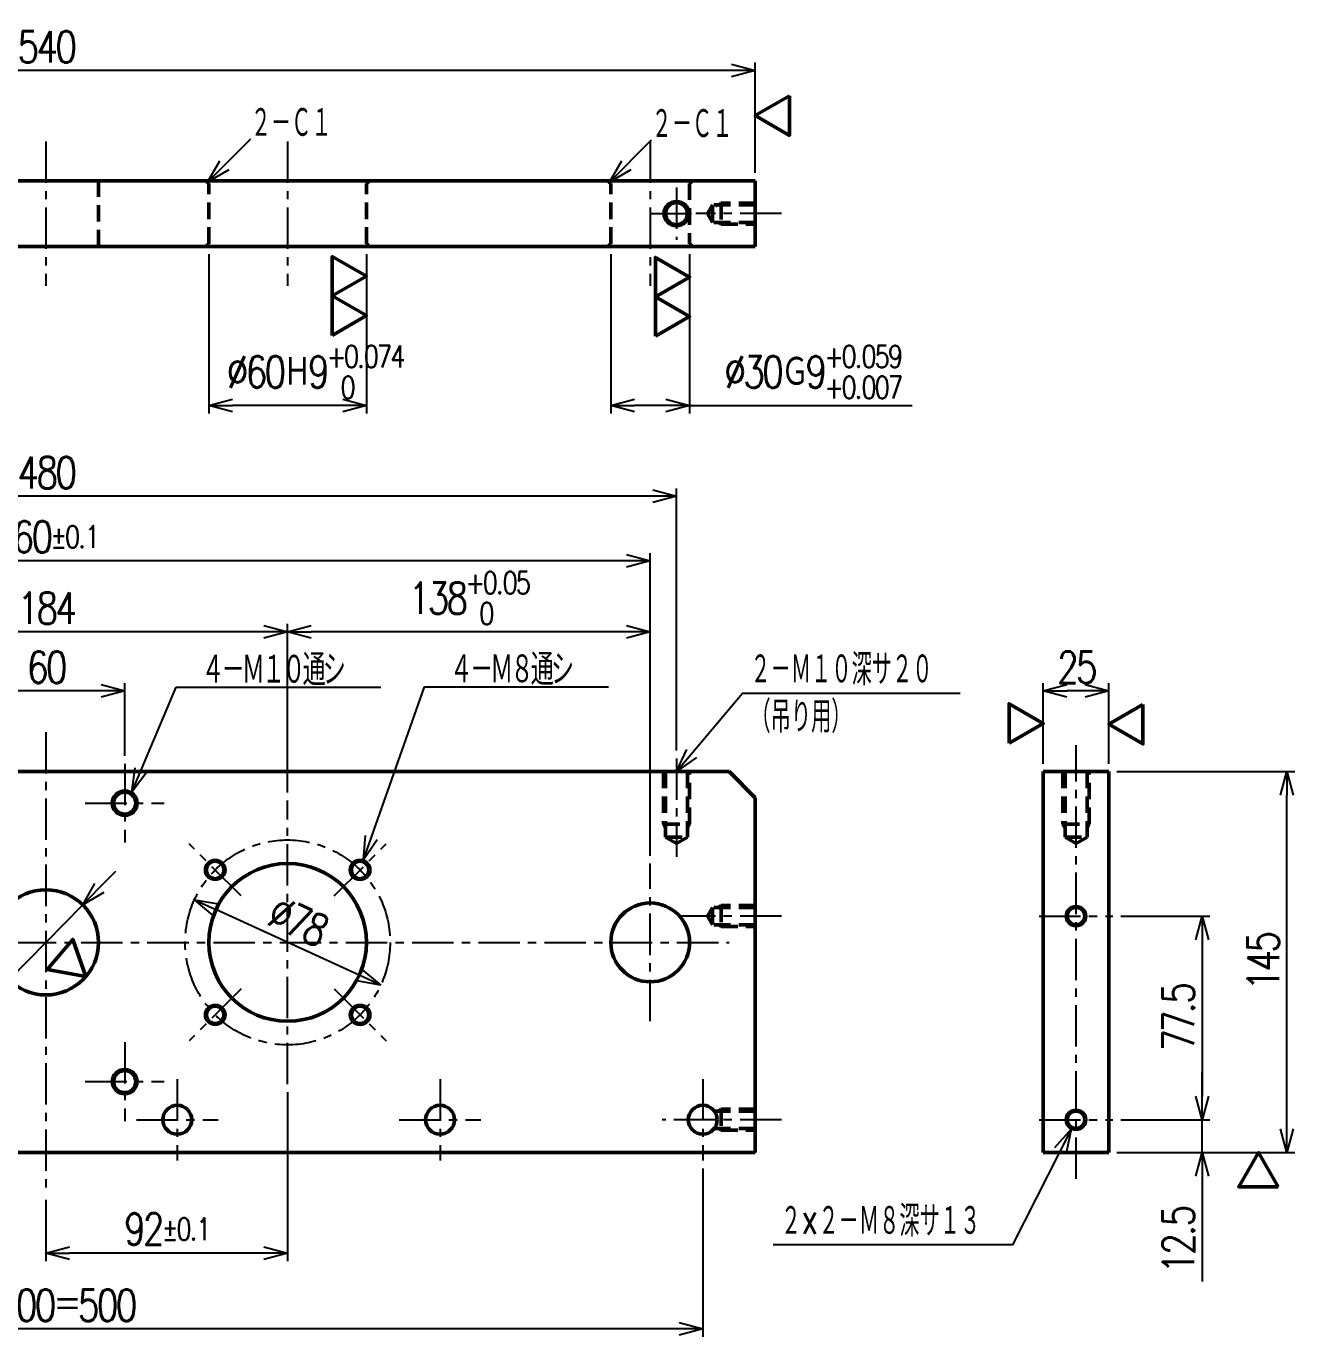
# Model space of a CAD drawing. Header units: millimetres. Extents: x -81 to 745, y -70 to 429.
# Drawn here: x 262.5 to 745.3, y -70.1 to 428.7 of the extents above; entities that cross this region are included whole.
import ezdxf

# ---------------------------------------------------------------- set-up
doc = ezdxf.new("R2010")
doc.units = ezdxf.units.MM
doc.header["$LTSCALE"] = 0.496063
doc.linetypes.add('CENTER', pattern=[50.8, 31.75, -6.35, 6.35, -6.35])
doc.linetypes.add('DASHED', pattern=[19.05, 12.7, -6.35])
doc.layers.add('NoLayerName_001', color=7, linetype='Continuous')
doc.layers.add('NoLayerName_002', color=7, linetype='Continuous')
doc.styles.get("Standard").update_dxf_attribs({"font": 'txt', "bigfont": 'extfont2'})
doc.dimstyles.get("Standard").update_dxf_attribs({"dimtxt": 2.5, "dimasz": 2.5, "dimexe": 1.25, "dimexo": 0.625, "dimtad": 1, "dimdec": 3, "dimzin": 0, "dimdsep": 46, "dimtxsty": 'Standard', "dimcen": 2.5, "dimadec": 0, "dimazin": 0, "dimtfac": 0.75, "dimtdec": 3, "dimtmove": 0, "dimatfit": 3, "dimfxl": 1, "dimarcsym": 0})

# ---------------------------------------------------------------- blocks, each defined once
blk = doc.blocks.new('_OPEN30')
at = {"color": 0, "linetype": 'ByBlock', "lineweight": -2}
for p, q in [((-1, 0.267949), (0, 0)), ((0, 0), (-1, -0.267949)), ((0, 0), (-1, 0))]:
    blk.add_line(p, q, dxfattribs=at)
blk = doc.blocks.new('*D37')
at = {"layer": 'Defpoints', "color": 0}
for p in [(240, 175.72), (240, 148), (300, 148)]:
    blk.add_point(p, dxfattribs=at)
at = {"layer": 'NoLayerName_002', "color": 0, "linetype": 'Continuous', "lineweight": 25}
for p, q in [((240, 151), (240, 178.72)), ((291, 175.72), (249, 175.72)), ((300, 151), (300, 178.72))]:
    blk.add_line(p, q, dxfattribs=at)
at = {"layer": 'NoLayerName_002', "color": 0, "lineweight": 25, "xscale": 9, "yscale": 9, "zscale": 9, "rotation": 180}
blk.add_blockref('_OPEN30', (240, 175.72), dxfattribs=at)
at = {"layer": 'NoLayerName_002', "color": 0, "lineweight": 25, "xscale": 9, "yscale": 9, "zscale": 9}
blk.add_blockref('_OPEN30', (300, 175.72), dxfattribs=at)
at = {"layer": 'NoLayerName_002', "color": 2, "lineweight": 50, "insert": (270, 184.72), "char_height": 12, "attachment_point": 5}
blk.add_mtext('\\W0.8000;\\T0.8750;60', dxfattribs=at)
blk = doc.blocks.new('*D39')
at = {"layer": 'Defpoints', "color": 0}
for p in [(178, 198.22), (362, 134), (178, 125)]:
    blk.add_point(p, dxfattribs=at)
at = {"layer": 'NoLayerName_002', "color": 0, "linetype": 'Continuous', "lineweight": 25}
for p, q in [((178, 128), (178, 201.22)), ((362, 137), (362, 201.22)), ((353, 198.22), (187, 198.22))]:
    blk.add_line(p, q, dxfattribs=at)
at = {"layer": 'NoLayerName_002', "color": 0, "lineweight": 25, "xscale": 9, "yscale": 9, "zscale": 9}
for p, rotation in [((178, 198.22), 180), ((362, 198.22), 360)]:
    blk.add_blockref('_OPEN30', p, dxfattribs=dict(at, rotation=rotation))
at = {"layer": 'NoLayerName_002', "color": 2, "lineweight": 50, "insert": (270, 207.22), "char_height": 12, "attachment_point": 5}
blk.add_mtext('\\W0.8000;\\T0.8750;184', dxfattribs=at)
blk = doc.blocks.new('*D43')
at = {"layer": 'Defpoints', "color": 0}
for p in [(326.53, 96.22), (397.47, 63.78)]:
    blk.add_point(p, dxfattribs=at)
at = {"layer": 'NoLayerName_002', "color": 0, "linetype": 'Continuous', "lineweight": 25}
blk.add_line((389.28, 67.52), (334.72, 92.48), dxfattribs=at)
at = {"layer": 'NoLayerName_002', "color": 0, "lineweight": 25, "xscale": 9, "yscale": 9, "zscale": 9}
for p, rotation in [((326.53, 96.22), 155.4207582002917), ((397.47, 63.78), 335.4207582002917)]:
    blk.add_blockref('_OPEN30', p, dxfattribs=dict(at, rotation=rotation))
at = {"layer": 'NoLayerName_002', "color": 2, "lineweight": 50, "insert": (365.74, 88.18), "char_height": 12, "attachment_point": 5, "rotation": 335.4208}
blk.add_mtext('\\W0.8000;\\T0.8750;%%c78', dxfattribs=at)
blk = doc.blocks.new('SX_FinishSymbol_1')
at = {"color": 0, "linetype": 'ByBlock', "lineweight": -2}
blk.add_lwpolyline([(-0.5, 0.866), (0, 0), (0.5, 0.866)], close=True, dxfattribs=at)
blk = doc.blocks.new('*D45')
at = {"layer": 'Defpoints', "color": 0}
for p in [(283.99, 94.3), (256.01, 65.7)]:
    blk.add_point(p, dxfattribs=at)
at = {"layer": 'NoLayerName_002', "color": 0, "linetype": 'Continuous', "lineweight": 25}
for p, q in [((290.28, 100.73), (296.57, 107.16)), ((283.99, 94.3), (256.01, 65.7)), ((249.72, 59.27), (223.84, 32.82))]:
    blk.add_line(p, q, dxfattribs=at)
at = {"layer": 'NoLayerName_002', "color": 0, "lineweight": 25, "xscale": 9, "yscale": 9, "zscale": 9}
for p, rotation in [((283.99, 94.3), 225.6265685257928), ((256.01, 65.7), 45.62656852579281)]:
    blk.add_blockref('_OPEN30', p, dxfattribs=dict(at, rotation=rotation))
at = {"layer": 'NoLayerName_002', "color": 2, "lineweight": 50, "insert": (227.2, 49.12), "char_height": 12, "attachment_point": 5, "rotation": 45.6266}
blk.add_mtext('\\W0.8000;\\T0.8750;%%c40', dxfattribs=at)
blk = doc.blocks.new('*D46')
at = {"layer": 'Defpoints', "color": 0}
for p in [(362, 198.22), (362, 134), (500, 110)]:
    blk.add_point(p, dxfattribs=at)
at = {"layer": 'NoLayerName_001', "color": 0, "linetype": 'Continuous', "lineweight": 25}
for p, q in [((362, 137), (362, 201.22)), ((500, 113), (500, 201.22)), ((491, 198.22), (371, 198.22))]:
    blk.add_line(p, q, dxfattribs=at)
at = {"layer": 'NoLayerName_001', "color": 0, "lineweight": 25, "xscale": 9, "yscale": 9, "zscale": 9}
for p, rotation in [((362, 198.22), 180), ((500, 198.22), 360)]:
    blk.add_blockref('_OPEN30', p, dxfattribs=dict(at, rotation=rotation))
at = {"layer": 'NoLayerName_001', "color": 2, "lineweight": 50, "insert": (431, 211.02), "char_height": 12, "attachment_point": 5}
blk.add_mtext('\\A1;\\W0.8000;\\T0.8750;138{\\H8.400000;\\S+0.05^  0;}', dxfattribs=at)
blk = doc.blocks.new('*D47')
at = {"layer": 'Defpoints', "color": 0}
for p in [(40, 225.17), (500, 110), (40, 107)]:
    blk.add_point(p, dxfattribs=at)
at = {"layer": 'NoLayerName_002', "color": 0, "linetype": 'Continuous', "lineweight": 25}
for p, q in [((40, 110), (40, 228.17)), ((491, 225.17), (49, 225.17)), ((500, 113), (500, 228.17))]:
    blk.add_line(p, q, dxfattribs=at)
at = {"layer": 'NoLayerName_002', "color": 0, "lineweight": 25, "xscale": 9, "yscale": 9, "zscale": 9}
for p, rotation in [((40, 225.17), 180), ((500, 225.17), 360)]:
    blk.add_blockref('_OPEN30', p, dxfattribs=dict(at, rotation=rotation))
at = {"layer": 'NoLayerName_002', "color": 2, "lineweight": 50, "insert": (270, 234.37), "char_height": 12, "attachment_point": 5}
blk.add_mtext('\\A1;\\W0.8000;\\T0.8750;460{\\H8.400000;%%p0.1}', dxfattribs=at)
blk = doc.blocks.new('*D48')
at = {"layer": 'Defpoints', "color": 0}
for p in [(20, -3), (520, -3), (20, -67.1)]:
    blk.add_point(p, dxfattribs=at)
at = {"layer": 'NoLayerName_002', "color": 0, "linetype": 'Continuous', "lineweight": 25}
for p, q in [((20, -6), (20, -70.1)), ((520, -6), (520, -70.1)), ((511, -67.1), (29, -67.1))]:
    blk.add_line(p, q, dxfattribs=at)
at = {"layer": 'NoLayerName_002', "color": 0, "lineweight": 25, "xscale": 9, "yscale": 9, "zscale": 9}
for p, rotation in [((20, -67.1), 180), ((520, -67.1), 360)]:
    blk.add_blockref('_OPEN30', p, dxfattribs=dict(at, rotation=rotation))
at = {"layer": 'NoLayerName_002', "color": 2, "lineweight": 50, "insert": (270, -58.1), "char_height": 12, "attachment_point": 5}
blk.add_mtext('\\W0.8000;\\T0.8750;5×100＝500', dxfattribs=at)
blk = doc.blocks.new('*D49')
at = {"layer": 'Defpoints', "color": 0}
for p in [(362, 26), (270, -15), (270, -38.29)]:
    blk.add_point(p, dxfattribs=at)
at = {"layer": 'NoLayerName_001', "color": 0, "linetype": 'Continuous', "lineweight": 25}
for p, q in [((362, 23), (362, -41.29)), ((270, -18), (270, -41.29)), ((353, -38.29), (279, -38.29))]:
    blk.add_line(p, q, dxfattribs=at)
at = {"layer": 'NoLayerName_001', "color": 0, "lineweight": 25, "xscale": 9, "yscale": 9, "zscale": 9}
for p, rotation in [((270, -38.29), 180), ((362, -38.29), 360)]:
    blk.add_blockref('_OPEN30', p, dxfattribs=dict(at, rotation=rotation))
at = {"layer": 'NoLayerName_001', "color": 2, "lineweight": 50, "insert": (316, -29.09), "char_height": 12, "attachment_point": 5}
blk.add_mtext('\\A1;\\W0.8000;\\T0.8750;92{\\H8.400000;%%p0.1}', dxfattribs=at)
blk = doc.blocks.new('*D50')
at = {"layer": 'Defpoints', "color": 0}
for p in [(30, 249.78), (30, 150), (510, 150)]:
    blk.add_point(p, dxfattribs=at)
at = {"layer": 'NoLayerName_001', "color": 0, "linetype": 'Continuous', "lineweight": 25}
for p, q in [((30, 153), (30, 252.78)), ((501, 249.78), (39, 249.78)), ((510, 153), (510, 252.78))]:
    blk.add_line(p, q, dxfattribs=at)
at = {"layer": 'NoLayerName_001', "color": 0, "lineweight": 25, "xscale": 9, "yscale": 9, "zscale": 9}
for p, rotation in [((30, 249.78), 180), ((510, 249.78), 360)]:
    blk.add_blockref('_OPEN30', p, dxfattribs=dict(at, rotation=rotation))
at = {"layer": 'NoLayerName_001', "color": 2, "lineweight": 50, "insert": (270, 258.78), "char_height": 12, "attachment_point": 5}
blk.add_mtext('\\W0.8000;\\T0.8750;480', dxfattribs=at)
blk = doc.blocks.new('DIM_0003')
at = {"color": 3, "linetype": 'Continuous', "lineweight": 25}
for points in [[(0, 0), (25.14, 29.85), (107.94, 29.85)], [(7.64, 5.33), (0, 0), (3.95, 8.44)]]:
    blk.add_lwpolyline(points, dxfattribs=at)
at = {"color": 2, "linetype": 'Continuous', "lineweight": 50, "width": 0.583333}
for s, p in [('２－Ｍ１０深サ２０', (28.14, 32.85)), ('（吊り用）', (28.14, 14.85))]:
    blk.add_text(s, height=12, dxfattribs=at).set_placement(p)
blk = doc.blocks.new('JZB_0004')
at = {"layer": 'NoLayerName_001', "color": 7, "linetype": 'Continuous', "lineweight": 50}
for p, q in [((10, 145), (0, 135)), ((10, 145), (530, 145)), ((540, 135), (530, 145)), ((0, 0), (0, 135)), ((540, 135), (540, 0)), ((540, 0), (0, 0))]:
    blk.add_line(p, q, dxfattribs=at)
for centre, radius in [((178, 80), 30), ((362, 80), 30), ((270, 80), 20), ((500, 80), 15), ((40, 80), 12)]:
    blk.add_circle(centre, radius, dxfattribs=at)
blk = doc.blocks.new('JZB_0005')
at = {"layer": 'NoLayerName_001', "color": 3, "linetype": 'Continuous', "lineweight": 25}
blk.add_circle((4, 4), 4, dxfattribs=at)
at = {"layer": 'NoLayerName_001', "color": 7, "linetype": 'Continuous', "lineweight": 50}
blk.add_circle((4, 4), 3.33, dxfattribs=at)
blk = doc.blocks.new('JZB_0006')
at = {"layer": 'NoLayerName_001', "color": 4, "linetype": 'CENTER', "lineweight": 25}
for p, q in [((15.5, 31), (15.5, 0)), ((0, 15.5), (31, 15.5))]:
    blk.add_line(p, q, dxfattribs=at)
at = {"layer": 'NoLayerName_001', "color": 7, "linetype": 'Continuous', "lineweight": 50}
blk.add_circle((15.5, 15.5), 5.5, dxfattribs=at)
blk = doc.blocks.new('JZB_0011')
at = {"layer": 'NoLayerName_001', "color": 4, "linetype": 'CENTER', "lineweight": 25}
for p, q in [((15, 30), (15, 0)), ((0, 15), (30, 15))]:
    blk.add_line(p, q, dxfattribs=at)
at = {"layer": 'NoLayerName_001', "color": 3, "linetype": 'Continuous', "lineweight": 25}
blk.add_circle((15, 15), 5, dxfattribs=at)
at = {"layer": 'NoLayerName_001', "color": 7, "linetype": 'Continuous', "lineweight": 50}
blk.add_circle((15, 15), 4.19, dxfattribs=at)
blk = doc.blocks.new('JZB_0012')
at = {"layer": 'NoLayerName_001', "color": 4, "linetype": 'CENTER', "lineweight": 25}
for p, q in [((15, 30), (15, 0)), ((0, 15), (30, 15))]:
    blk.add_line(p, q, dxfattribs=at)
at = {"layer": 'NoLayerName_001', "color": 3, "linetype": 'Continuous', "lineweight": 25}
blk.add_circle((15, 15), 5, dxfattribs=at)
at = {"layer": 'NoLayerName_001', "color": 7, "linetype": 'Continuous', "lineweight": 50}
blk.add_circle((15, 15), 4.19, dxfattribs=at)
blk = doc.blocks.new('JZB_0014')
at = {"layer": 'NoLayerName_001', "color": 4, "linetype": 'CENTER', "lineweight": 25}
for p, q in [((15.5, 31), (15.5, 0)), ((0, 15.5), (31, 15.5))]:
    blk.add_line(p, q, dxfattribs=at)
at = {"layer": 'NoLayerName_001', "color": 7, "linetype": 'Continuous', "lineweight": 50}
blk.add_circle((15.5, 15.5), 5.5, dxfattribs=at)
blk = doc.blocks.new('JZB_0015')
at = {"layer": 'NoLayerName_001', "color": 4, "linetype": 'CENTER', "lineweight": 25}
blk.add_line((5.5, 31), (5.5, 0), dxfattribs=at)
at = {"layer": 'NoLayerName_001', "color": 7, "linetype": 'Continuous', "lineweight": 50}
blk.add_circle((5.5, 15.5), 5.5, dxfattribs=at)
blk = doc.blocks.new('JZB_0016')
at = {"layer": 'NoLayerName_001', "color": 4, "linetype": 'CENTER', "lineweight": 25}
blk.add_line((19.8, 0), (0, 19.8), dxfattribs=at)
at = {"layer": 'NoLayerName_001', "color": 3, "linetype": 'Continuous', "lineweight": 25}
blk.add_circle((9.9, 9.9), 4, dxfattribs=at)
at = {"layer": 'NoLayerName_001', "color": 7, "linetype": 'Continuous', "lineweight": 50}
blk.add_circle((9.9, 9.9), 3.33, dxfattribs=at)
blk = doc.blocks.new('JZB_0017')
at = {"layer": 'NoLayerName_001', "color": 3, "linetype": 'Continuous', "lineweight": 25}
blk.add_circle((4, 4), 4, dxfattribs=at)
at = {"layer": 'NoLayerName_001', "color": 7, "linetype": 'Continuous', "lineweight": 50}
blk.add_circle((4, 4), 3.33, dxfattribs=at)
blk = doc.blocks.new('JZB_0018')
at = {"layer": 'NoLayerName_001', "color": 3, "linetype": 'Continuous', "lineweight": 25}
blk.add_circle((4, 4), 4, dxfattribs=at)
at = {"layer": 'NoLayerName_001', "color": 7, "linetype": 'Continuous', "lineweight": 50}
blk.add_circle((4, 4), 3.33, dxfattribs=at)
blk = doc.blocks.new('JZB_0021')
at = {"layer": 'NoLayerName_001', "color": 3, "linetype": 'DASHED', "lineweight": 50}
for p, q in [((35.5, 7.33), (19.9, 7.33)), ((22.5, 8), (21.33, 7.33)), ((35.5, 8), (22.5, 8)), ((22.5, 8), (22.5, 0)), ((35.5, 0.67), (19.91, 0.67)), ((22.5, 0), (21.33, 0.67)), ((22.5, 0), (35.5, 0))]:
    blk.add_line(p, q, dxfattribs=at)
at = {"layer": 'NoLayerName_001', "color": 4, "linetype": 'CENTER', "lineweight": 25}
blk.add_line((45.5, 4), (0, 4), dxfattribs=at)
blk = doc.blocks.new('JZB_0022')
at = {"layer": 'NoLayerName_001', "color": 3, "linetype": 'DASHED', "lineweight": 50}
for p, q in [((11.92, 7.32), (10, 4)), ((28.17, 7.32), (11.92, 7.32)), ((11.92, 7.32), (11.92, 0.67)), ((15.17, 8), (14, 7.32)), ((28.17, 8), (15.17, 8)), ((15.17, 8), (15.17, 0)), ((10, 4), (11.92, 0.67)), ((28.17, 0.67), (11.92, 0.67)), ((15.17, 0), (14, 0.67)), ((15.17, 0), (28.17, 0))]:
    blk.add_line(p, q, dxfattribs=at)
at = {"layer": 'NoLayerName_001', "color": 4, "linetype": 'CENTER', "lineweight": 25}
blk.add_line((38.17, 4), (0, 4), dxfattribs=at)
blk = doc.blocks.new('JZB_0024')
at = {"layer": 'NoLayerName_001', "color": 4, "linetype": 'CENTER', "lineweight": 25}
blk.add_line((5, 37.42), (5, 0), dxfattribs=at)
at = {"layer": 'NoLayerName_001', "color": 3, "linetype": 'DASHED', "lineweight": 50}
for p, q in [((0, 32.42), (0, 12.42)), ((0.81, 32.42), (0.81, 7.42)), ((9.19, 32.42), (9.19, 7.42)), ((10, 12.42), (10, 32.42)), ((0, 12.42), (10, 12.42)), ((0, 12.42), (0.81, 11.02)), ((10, 12.42), (9.19, 11.02)), ((0.81, 7.42), (9.19, 7.42)), ((0.81, 7.42), (5, 5)), ((5, 5), (9.19, 7.42))]:
    blk.add_line(p, q, dxfattribs=at)
blk = doc.blocks.new('*D52')
at = {"layer": 'Defpoints', "color": 0}
for p in [(676.06, 12.5), (710.04, 12.5), (674.56, 0)]:
    blk.add_point(p, dxfattribs=at)
at = {"layer": 'NoLayerName_002', "color": 0, "linetype": 'Continuous', "lineweight": 25}
for p, q in [((710.04, 21.5), (710.04, 30.5)), ((679.06, 12.5), (713.04, 12.5)), ((710.04, 0), (710.04, 12.5)), ((677.56, 0), (713.04, 0)), ((710.04, 0), (710.04, -49.03)), ((710.04, -9), (710.04, -18))]:
    blk.add_line(p, q, dxfattribs=at)
at = {"layer": 'NoLayerName_002', "color": 0, "lineweight": 25, "xscale": 9, "yscale": 9, "zscale": 9}
for p, rotation in [((710.04, 12.5), 270), ((710.04, 0), 90)]:
    blk.add_blockref('_OPEN30', p, dxfattribs=dict(at, rotation=rotation))
at = {"layer": 'NoLayerName_002', "color": 2, "lineweight": 50, "insert": (701.04, -33.51), "char_height": 12, "attachment_point": 5, "rotation": 90}
blk.add_mtext('\\W0.8000;\\T0.8750;12.5', dxfattribs=at)
blk = doc.blocks.new('*D53')
at = {"layer": 'Defpoints', "color": 0}
for p in [(676.06, 90), (676.06, 12.5), (710.04, 12.5)]:
    blk.add_point(p, dxfattribs=at)
at = {"layer": 'NoLayerName_002', "color": 0, "linetype": 'Continuous', "lineweight": 25}
for p, q in [((679.06, 90), (713.04, 90)), ((710.04, 81), (710.04, 21.5)), ((679.06, 12.5), (713.04, 12.5))]:
    blk.add_line(p, q, dxfattribs=at)
at = {"layer": 'NoLayerName_002', "color": 0, "lineweight": 25, "xscale": 9, "yscale": 9, "zscale": 9}
for p, rotation in [((710.04, 90), 90), ((710.04, 12.5), 270)]:
    blk.add_blockref('_OPEN30', p, dxfattribs=dict(at, rotation=rotation))
at = {"layer": 'NoLayerName_002', "color": 2, "lineweight": 50, "insert": (701.04, 51.25), "char_height": 12, "attachment_point": 5, "rotation": 90}
blk.add_mtext('\\W0.8000;\\T0.8750;77.5', dxfattribs=at)
blk = doc.blocks.new('*D54')
at = {"layer": 'Defpoints', "color": 0}
for p in [(674.56, 145), (742.33, 145), (674.56, 0)]:
    blk.add_point(p, dxfattribs=at)
at = {"layer": 'NoLayerName_002', "color": 0, "linetype": 'Continuous', "lineweight": 25}
for p, q in [((677.56, 145), (745.33, 145)), ((742.33, 9), (742.33, 136)), ((677.56, 0), (745.33, 0))]:
    blk.add_line(p, q, dxfattribs=at)
at = {"layer": 'NoLayerName_002', "color": 0, "lineweight": 25, "xscale": 9, "yscale": 9, "zscale": 9}
for p, rotation in [((742.33, 145), 90), ((742.33, 0), 270)]:
    blk.add_blockref('_OPEN30', p, dxfattribs=dict(at, rotation=rotation))
at = {"layer": 'NoLayerName_002', "color": 2, "lineweight": 50, "insert": (733.33, 72.5), "char_height": 12, "attachment_point": 5, "rotation": 90}
blk.add_mtext('\\W0.8000;\\T0.8750;145', dxfattribs=at)
blk = doc.blocks.new('*D55')
at = {"layer": 'Defpoints', "color": 0}
for p in [(649.56, 175.72), (649.56, 145), (674.56, 145)]:
    blk.add_point(p, dxfattribs=at)
at = {"layer": 'NoLayerName_002', "color": 0, "linetype": 'Continuous', "lineweight": 25}
for p, q in [((649.56, 148), (649.56, 178.72)), ((665.56, 175.72), (658.56, 175.72)), ((674.56, 148), (674.56, 178.72))]:
    blk.add_line(p, q, dxfattribs=at)
at = {"layer": 'NoLayerName_002', "color": 0, "lineweight": 25, "xscale": 9, "yscale": 9, "zscale": 9, "rotation": 180}
blk.add_blockref('_OPEN30', (649.56, 175.72), dxfattribs=at)
at = {"layer": 'NoLayerName_002', "color": 0, "lineweight": 25, "xscale": 9, "yscale": 9, "zscale": 9}
blk.add_blockref('_OPEN30', (674.56, 175.72), dxfattribs=at)
at = {"layer": 'NoLayerName_002', "color": 2, "lineweight": 50, "insert": (662.06, 184.72), "char_height": 12, "attachment_point": 5}
blk.add_mtext('\\W0.8000;\\T0.8750;25', dxfattribs=at)
blk = doc.blocks.new('DIM_0004')
at = {"color": 3, "linetype": 'Continuous', "lineweight": 25}
for points in [[(113.51, 44), (91.2, 0), (0, 0)], [(107.29, 37.06), (113.51, 44), (111.59, 34.88)]]:
    blk.add_lwpolyline(points, dxfattribs=at)
at = {"color": 2, "linetype": 'Continuous', "lineweight": 50, "width": 0.583333}
blk.add_text('２×２－Ｍ８深サ１３', height=12, dxfattribs=at).set_placement((3, 3))
blk = doc.blocks.new('JZB_0025')
at = {"layer": 'NoLayerName_001', "color": 7, "linetype": 'Continuous', "lineweight": 50}
for p, q in [((0, 145), (25, 145)), ((0, 145), (0, 0)), ((25, 145), (25, 0)), ((0, 0), (25, 0))]:
    blk.add_line(p, q, dxfattribs=at)
blk = doc.blocks.new('JZB_0026')
at = {"layer": 'NoLayerName_001', "color": 4, "linetype": 'CENTER', "lineweight": 25}
blk.add_line((0, 4), (28, 4), dxfattribs=at)
at = {"layer": 'NoLayerName_001', "color": 3, "linetype": 'Continuous', "lineweight": 25}
blk.add_circle((14, 4), 4, dxfattribs=at)
at = {"layer": 'NoLayerName_001', "color": 7, "linetype": 'Continuous', "lineweight": 50}
blk.add_circle((14, 4), 3.32, dxfattribs=at)
blk = doc.blocks.new('JZB_0027')
at = {"layer": 'NoLayerName_001', "color": 4, "linetype": 'CENTER', "lineweight": 25}
blk.add_line((0, 4), (28, 4), dxfattribs=at)
at = {"layer": 'NoLayerName_001', "color": 3, "linetype": 'Continuous', "lineweight": 25}
blk.add_circle((14, 4), 4, dxfattribs=at)
at = {"layer": 'NoLayerName_001', "color": 7, "linetype": 'Continuous', "lineweight": 50}
blk.add_circle((14, 4), 3.32, dxfattribs=at)
blk = doc.blocks.new('JZB_0028')
at = {"layer": 'NoLayerName_001', "color": 3, "linetype": 'DASHED', "lineweight": 50}
for p, q in [((0, 27.42), (0, 7.42)), ((0.81, 27.42), (0.81, 2.42)), ((9.19, 27.42), (9.19, 2.42)), ((10, 7.42), (10, 27.42)), ((0, 7.42), (10, 7.42)), ((0, 7.42), (0.81, 6.02)), ((10, 7.42), (9.19, 6.02)), ((0.81, 2.42), (5, 0)), ((0.81, 2.42), (9.19, 2.42)), ((5, 0), (9.19, 2.42))]:
    blk.add_line(p, q, dxfattribs=at)
blk = doc.blocks.new('*D57')
at = {"layer": 'Defpoints', "color": 0}
for p in [(0, 411.82), (0, 369.87), (540, 369.87)]:
    blk.add_point(p, dxfattribs=at)
at = {"layer": 'NoLayerName_002', "color": 0, "linetype": 'Continuous', "lineweight": 25}
for p, q in [((0, 372.87), (0, 414.82)), ((540, 372.87), (540, 414.82)), ((531, 411.82), (9, 411.82))]:
    blk.add_line(p, q, dxfattribs=at)
at = {"layer": 'NoLayerName_002', "color": 0, "lineweight": 25, "xscale": 9, "yscale": 9, "zscale": 9}
for p, rotation in [((0, 411.82), 180), ((540, 411.82), 360)]:
    blk.add_blockref('_OPEN30', p, dxfattribs=dict(at, rotation=rotation))
at = {"layer": 'NoLayerName_002', "color": 2, "lineweight": 50, "insert": (270, 420.82), "char_height": 12, "attachment_point": 5}
blk.add_mtext('\\W0.8000;\\T0.8750;540', dxfattribs=at)
blk = doc.blocks.new('SX_FinishSymbol_2')
at = {"color": 0, "linetype": 'ByBlock', "lineweight": -2}
for points in [[(-1, 0.866), (-0.5, 0), (0, 0.866)], [(0, 0.866), (0.5, 0), (1, 0.866)]]:
    blk.add_lwpolyline(points, close=True, dxfattribs=at)
blk = doc.blocks.new('*D60')
at = {"layer": 'Defpoints', "color": 0}
for p in [(332, 344.87), (392, 344.87), (332, 284.32)]:
    blk.add_point(p, dxfattribs=at)
at = {"layer": 'NoLayerName_002', "color": 0, "linetype": 'Continuous', "lineweight": 25}
for p, q in [((332, 341.87), (332, 281.32)), ((392, 341.87), (392, 281.32)), ((383, 284.32), (341, 284.32))]:
    blk.add_line(p, q, dxfattribs=at)
at = {"layer": 'NoLayerName_002', "color": 0, "lineweight": 25, "xscale": 9, "yscale": 9, "zscale": 9, "rotation": 180}
blk.add_blockref('_OPEN30', (332, 284.32), dxfattribs=at)
at = {"layer": 'NoLayerName_002', "color": 0, "lineweight": 25, "xscale": 9, "yscale": 9, "zscale": 9}
blk.add_blockref('_OPEN30', (392, 284.32), dxfattribs=at)
at = {"layer": 'NoLayerName_002', "color": 2, "lineweight": 50, "insert": (372.47, 297.12), "char_height": 12, "attachment_point": 5}
blk.add_mtext('\\A1;\\W0.8000;\\T0.8750;%%c60Ｈ9{{\\H0.70x;\\A1;\\S+0.074^  0;}}', dxfattribs=at)
blk = doc.blocks.new('*D61')
at = {"layer": 'Defpoints', "color": 0}
for p in [(485, 344.87), (515, 344.87), (485, 284.32)]:
    blk.add_point(p, dxfattribs=at)
at = {"layer": 'NoLayerName_002', "color": 0, "linetype": 'Continuous', "lineweight": 25}
for p, q in [((485, 341.87), (485, 281.32)), ((515, 341.87), (515, 281.32)), ((506, 284.32), (494, 284.32)), ((515, 284.32), (599.75, 284.32))]:
    blk.add_line(p, q, dxfattribs=at)
at = {"layer": 'NoLayerName_002', "color": 0, "lineweight": 25, "xscale": 9, "yscale": 9, "zscale": 9, "rotation": 180}
blk.add_blockref('_OPEN30', (485, 284.32), dxfattribs=at)
at = {"layer": 'NoLayerName_002', "color": 0, "lineweight": 25, "xscale": 9, "yscale": 9, "zscale": 9}
blk.add_blockref('_OPEN30', (515, 284.32), dxfattribs=at)
at = {"layer": 'NoLayerName_002', "color": 2, "lineweight": 50, "insert": (561.87, 297.12), "char_height": 12, "attachment_point": 5}
blk.add_mtext('\\A1;\\W0.8000;\\T0.8750;%%c30Ｇ9{{\\H0.70x;\\A1;\\S+0.059^ +0.007;}}', dxfattribs=at)
blk = doc.blocks.new('DIM_0005')
at = {"color": 3, "linetype": 'Continuous', "lineweight": 25}
blk.add_line((0, 0), (16.03, 16.03), dxfattribs=at)
blk.add_lwpolyline([(8.07, 4.66), (0, 0), (4.66, 8.07)], dxfattribs=at)
at = {"color": 2, "linetype": 'Continuous', "lineweight": 50, "width": 0.583333}
blk.add_text('２－Ｃ１', height=12, dxfattribs=at).set_placement((16.03, 16.03))
blk = doc.blocks.new('DIM_0006')
at = {"color": 3, "linetype": 'Continuous', "lineweight": 25}
blk.add_line((0, 0), (16.46, 16.46), dxfattribs=at)
blk.add_lwpolyline([(8.07, 4.66), (0, 0), (4.66, 8.07)], dxfattribs=at)
at = {"color": 2, "linetype": 'Continuous', "lineweight": 50, "width": 0.583333}
blk.add_text('２－Ｃ１', height=12, dxfattribs=at).set_placement((16.46, 16.46))
blk = doc.blocks.new('JZB_0029')
at = {"layer": 'NoLayerName_001', "color": 7, "linetype": 'Continuous', "lineweight": 50}
for p, q in [((0, 0), (0, 25)), ((0, 25), (540, 25)), ((540, 25), (540, 0)), ((0, 0), (540, 0))]:
    blk.add_line(p, q, dxfattribs=at)
at = {"layer": 'NoLayerName_001', "color": 3, "linetype": 'DASHED', "lineweight": 50}
for p, q in [((28, 24), (27, 25)), ((52, 24), (53, 25)), ((148, 25), (148, 0)), ((208, 0), (208, 25)), ((250, 25), (250, 0)), ((290, 0), (290, 25)), ((332, 24), (331, 25)), ((392, 24), (393, 25)), ((485, 24), (484, 25)), ((515, 24), (516, 25)), ((28, 24), (28, 1)), ((52, 24), (52, 1)), ((332, 1), (332, 24)), ((392, 1), (392, 24)), ((485, 1), (485, 24)), ((515, 24), (515, 1)), ((28, 1), (27, 0)), ((52, 1), (53, 0)), ((332, 1), (331, 0)), ((392, 1), (393, 0)), ((485, 1), (484, 0)), ((515, 1), (516, 0))]:
    blk.add_line(p, q, dxfattribs=at)
at = {"layer": 'NoLayerName_001', "color": 3, "linetype": 'DASHED', "lineweight": 50, "start_tangent": (-0.517277, -0.855818), "end_tangent": (-0.487722, -0.872999)}
blk.add_spline([(525.5, 15.82), (525.49, 15.81), (525.47, 15.78), (525.41, 15.67), (525.31, 15.5), (525.26, 15.41)], degree=3, dxfattribs=at)
blk = doc.blocks.new('JZB_0031')
at = {"layer": 'NoLayerName_001', "color": 3, "linetype": 'DASHED', "lineweight": 50}
for p, q in [((6.36, 7.33), (4.44, 4)), ((6.36, 0.67), (6.36, 7.33)), ((22.61, 7.33), (6.36, 7.33)), ((9.61, 8), (8.44, 7.33)), ((22.61, 8), (9.61, 8)), ((9.61, 8), (9.61, 0)), ((4.44, 4), (6.36, 0.67)), ((22.61, 0.67), (6.36, 0.67)), ((9.61, 0), (8.44, 0.67)), ((9.61, 0), (22.61, 0))]:
    blk.add_line(p, q, dxfattribs=at)
at = {"layer": 'NoLayerName_001', "color": 4, "linetype": 'CENTER', "lineweight": 25}
blk.add_line((32.61, 4), (0, 4), dxfattribs=at)
blk = doc.blocks.new('JZB_0033')
at = {"layer": 'NoLayerName_001', "color": 4, "linetype": 'CENTER', "lineweight": 25}
for p, q in [((10, 20), (10, 0)), ((0, 10), (17.39, 10))]:
    blk.add_line(p, q, dxfattribs=at)
at = {"layer": 'NoLayerName_001', "color": 3, "linetype": 'Continuous', "lineweight": 25}
blk.add_circle((10, 10), 5, dxfattribs=at)
at = {"layer": 'NoLayerName_001', "color": 7, "linetype": 'Continuous', "lineweight": 50}
blk.add_circle((10, 10), 4.19, dxfattribs=at)

msp = doc.modelspace()

# ---------------------------------------------------------------- linework, layer by layer
at = {"layer": 'NoLayerName_001', "color": 4, "linetype": 'CENTER', "lineweight": 25}
for p, q in [((662.0647, -10), (662.0647, 155)), ((379.6777, 97.6777), (399.4767, 117.4767)), ((344.3223, 62.3223), (324.5233, 42.5233)), ((379.6777, 62.3223), (399.4767, 42.5233))]:
    msp.add_line(p, q, dxfattribs=at)
at = {"layer": 'NoLayerName_002', "color": 4, "linetype": 'CENTER', "lineweight": 25}
for p, q in [((270, 384.867), (270, 329.867)), ((362, 384.867), (362, 329.867)), ((500, 384.867), (500, 329.867)), ((270, 160), (270, -15)), ((362, 26), (362, 134)), ((500, 50), (500, 110)), ((132.1848, 80), (530, 80))]:
    msp.add_line(p, q, dxfattribs=at)
msp.add_circle((362, 80), 39, dxfattribs=at)

# ---------------------------------------------------------------- block references
at = {"layer": 'NoLayerName_001', "color": 3, "linetype": 'Continuous', "lineweight": 25}
for name, p in [('DIM_0006', (331.5, 369.367)), ('DIM_0005', (484.5, 369.367)), ('DIM_0003', (510, 145))]:
    msp.add_blockref(name, p, dxfattribs=at)
at = {"layer": 'NoLayerName_001'}
for name, p in [('JZB_0029', (0, 344.867)), ('JZB_0033', (500, 347.367)), ('JZB_0031', (517.388, 353.367)), ('JZB_0024', (505, 112.5809)), ('JZB_0004', (0, 0)), ('JZB_0011', (285, 118)), ('JZB_0025', (649.5647, 0)), ('JZB_0028', (657.0647, 117.5809)), ('JZB_0016', (324.5233, 97.6777)), ('JZB_0018', (385.5772, 103.5772)), ('JZB_0022', (511.8303, 86)), ('JZB_0027', (648.0647, 86)), ('JZB_0005', (330.4228, 48.4228)), ('JZB_0017', (385.5772, 48.4228)), ('JZB_0012', (285, 12)), ('JZB_0014', (304.5, -3)), ('JZB_0006', (404.5, -3)), ('JZB_0015', (514.5, -3)), ('JZB_0021', (504.5, 8.5)), ('JZB_0026', (648.0647, 8.5))]:
    msp.add_blockref(name, p, dxfattribs=at)
at = {"layer": 'NoLayerName_002', "color": 1, "lineweight": 50}
for name, p, xscale, yscale, zscale, rotation in [('SX_FinishSymbol_1', (540, 394.6573), 14.99999999999999, 14.99999999999999, 14.99999999999999, 269.9999999999999), ('SX_FinishSymbol_2', (392, 326.0285), 15, 15, 15, 89.99999999999999), ('SX_FinishSymbol_2', (515, 325.6925), 15, 15, 15, 89.99999999999999), ('SX_FinishSymbol_1', (649.5647, 163.2997), 15, 15, 15, 89.99999999999999), ('SX_FinishSymbol_1', (674.5647, 163.0486), 14.99999999999999, 14.99999999999999, 14.99999999999999, 269.9999999999999), ('SX_FinishSymbol_1', (285.1826, 66.9812), 15, 15, 15, 49.38756624437115), ('SX_FinishSymbol_1', (731.5295, 0), 14.99999999999999, 14.99999999999999, 14.99999999999999, 180)]:
    msp.add_blockref(name, p, dxfattribs=dict(at, xscale=xscale, yscale=yscale, zscale=zscale, rotation=rotation))
at = {"layer": 'NoLayerName_002', "color": 3, "linetype": 'Continuous', "lineweight": 25}
msp.add_blockref('DIM_0004', (546.7408, -35.0628), dxfattribs=at)

# ---------------------------------------------------------------- texts
at = {"layer": 'NoLayerName_002', "color": 2, "linetype": 'Continuous', "lineweight": 50, "char_height": 12, "attachment_point": 7, "line_spacing_factor": 0.75}
for s, insert in [('\\A1;\\W0.6667;\\T0.8750;４－Ｍ１０通シ', (329.1857, 177.7123)), ('\\A1;\\W0.6667;\\T0.8750;４－Ｍ８通シ', (423.7229, 177.8546))]:
    msp.add_mtext(s, dxfattribs=dict(at, insert=insert))

# ---------------------------------------------------------------- dimensions: what is measured, and where the dimension line sits
at = {"layer": 'NoLayerName_001', "color": 3, "linetype": 'Continuous', "lineweight": 50}
for base, p1, p2, override, picture, middle in [((30, 249.7815), (510, 150), (30, 150), {"dimtxt": 12, "dimasz": 9, "dimexe": 3, "dimexo": 3, "dimgap": 3, "dimzin": 8, "dimblk": 'OPEN30', "dimclrd": 0, "dimclre": 0, "dimclrt": 2, "dimtp": 0, "dimtm": 0, "dimlwd": 25, "dimlwe": 25}, '*D50', (270, 249.7815)), ((362, 198.2186), (500, 110), (362, 134), {"dimtxt": 12, "dimasz": 9, "dimexe": 3, "dimexo": 3, "dimgap": 3, "dimzin": 8, "dimblk": 'OPEN30', "dimclrd": 0, "dimclre": 0, "dimclrt": 2, "dimtol": 1, "dimtp": 0.05, "dimtm": 0, "dimtfac": 0.7, "dimtdec": 2, "dimtolj": 1, "dimlwd": 25, "dimlwe": 25}, '*D46', (431, 198.2186)), ((270, -38.2857), (362, 26), (270, -15), {"dimtxt": 12, "dimasz": 9, "dimexe": 3, "dimexo": 3, "dimgap": 3, "dimzin": 8, "dimblk": 'OPEN30', "dimclrd": 0, "dimclre": 0, "dimclrt": 2, "dimtol": 1, "dimtp": 0.1, "dimtm": 0.1, "dimtfac": 0.7, "dimtdec": 1, "dimtolj": 1, "dimlwd": 25, "dimlwe": 25}, '*D49', (316, -38.2857))]:
    dim = msp.add_linear_dim(base=base, p1=p1, p2=p2, angle=180, text='\\W0.8000;\\T0.8750;<>', dimstyle='Standard', override=override, dxfattribs=at)
    dim.commit()
    dim.dimension.update_dxf_attribs({"geometry": picture, "text_midpoint": middle, "dimtype": 160})
at = {"layer": 'NoLayerName_002', "color": 3, "linetype": 'Continuous', "lineweight": 50}
for base, p1, p2, angle, text, override, picture, middle in [((0, 411.816), (540, 369.867), (0, 369.867), 180, '\\W0.8000;\\T0.8750;<>', {"dimtxt": 12, "dimasz": 9, "dimexe": 3, "dimexo": 3, "dimgap": 3, "dimzin": 8, "dimblk": 'OPEN30', "dimclrd": 0, "dimclre": 0, "dimclrt": 2, "dimtp": 0, "dimtm": 0, "dimlwd": 25, "dimlwe": 25}, '*D57', (270, 411.816)), ((332, 284.3196), (392, 344.867), (332, 344.867), 180, '\\W0.8000;\\T0.8750;<>', {"dimtxt": 12, "dimasz": 9, "dimexe": 3, "dimexo": 3, "dimgap": 3, "dimzin": 8, "dimpost": '%%c<>Ｈ9{{\\H0.70x;\\A1;\\S+0.074^ 0;}}', "dimblk": 'OPEN30', "dimclrd": 0, "dimclre": 0, "dimclrt": 2, "dimtp": 0.074, "dimtm": 0, "dimtfac": 0.7, "dimtolj": 1, "dimlwd": 25, "dimlwe": 25}, '*D60', (372.4684, 284.3196)), ((485, 284.3196), (515, 344.867), (485, 344.867), 180, '\\W0.8000;\\T0.8750;<>', {"dimtxt": 12, "dimasz": 9, "dimexe": 3, "dimexo": 3, "dimgap": 3, "dimzin": 8, "dimpost": '%%c<>Ｇ9{{\\H0.70x;\\A1;\\S+0.059^+0.007;}}', "dimblk": 'OPEN30', "dimclrd": 0, "dimclre": 0, "dimclrt": 2, "dimtp": 0.059, "dimtm": -0.007, "dimtfac": 0.7, "dimtolj": 1, "dimlwd": 25, "dimlwe": 25}, '*D61', (561.8743, 284.3196)), ((40, 225.1722), (500, 110), (40, 107), 180, '\\W0.8000;\\T0.8750;<>', {"dimtxt": 12, "dimasz": 9, "dimexe": 3, "dimexo": 3, "dimgap": 3, "dimzin": 8, "dimblk": 'OPEN30', "dimclrd": 0, "dimclre": 0, "dimclrt": 2, "dimtol": 1, "dimtp": 0.1, "dimtm": 0.1, "dimtfac": 0.7, "dimtdec": 1, "dimtolj": 1, "dimlwd": 25, "dimlwe": 25}, '*D47', (270, 225.1722)), ((178, 198.2186), (362, 134), (178, 125), 180, '\\W0.8000;\\T0.8750;<>', {"dimtxt": 12, "dimasz": 9, "dimexe": 3, "dimexo": 3, "dimgap": 3, "dimzin": 8, "dimblk": 'OPEN30', "dimclrd": 0, "dimclre": 0, "dimclrt": 2, "dimtp": 0, "dimtm": 0, "dimlwd": 25, "dimlwe": 25}, '*D39', (270, 198.2186)), ((240, 175.7157), (300, 148), (240, 148), 180, '\\W0.8000;\\T0.8750;<>', {"dimtxt": 12, "dimasz": 9, "dimexe": 3, "dimexo": 3, "dimgap": 3, "dimzin": 8, "dimblk": 'OPEN30', "dimclrd": 0, "dimclre": 0, "dimclrt": 2, "dimtp": 0, "dimtm": 0, "dimlwd": 25, "dimlwe": 25}, '*D37', (270, 175.7157)), ((649.5647, 175.7157), (674.5647, 145), (649.5647, 145), 180, '\\W0.8000;\\T0.8750;<>', {"dimtxt": 12, "dimasz": 9, "dimexe": 3, "dimexo": 3, "dimgap": 3, "dimzin": 8, "dimblk": 'OPEN30', "dimclrd": 0, "dimclre": 0, "dimclrt": 2, "dimtp": 0, "dimtm": 0, "dimlwd": 25, "dimlwe": 25}, '*D55', (662.0647, 175.7157)), ((742.3328, 145), (674.5647, 0), (674.5647, 145), 90, '\\W0.8000;\\T0.8750;<>', {"dimtxt": 12, "dimasz": 9, "dimexe": 3, "dimexo": 3, "dimgap": 3, "dimzin": 8, "dimblk": 'OPEN30', "dimclrd": 0, "dimclre": 0, "dimclrt": 2, "dimtp": 0, "dimtm": 0, "dimlwd": 25, "dimlwe": 25}, '*D54', (742.3328, 72.5)), ((710.0381, 12.5), (676.0647, 90), (676.0647, 12.5), 270, '\\W0.8000;\\T0.8750;<>', {"dimtxt": 12, "dimasz": 9, "dimexe": 3, "dimexo": 3, "dimgap": 3, "dimzin": 8, "dimblk": 'OPEN30', "dimclrd": 0, "dimclre": 0, "dimclrt": 2, "dimtp": 0, "dimtm": 0, "dimlwd": 25, "dimlwe": 25}, '*D53', (710.0381, 51.25)), ((710.0381, 12.5), (674.5647, 0), (676.0647, 12.5), 90, '\\W0.8000;\\T0.8750;<>', {"dimtxt": 12, "dimasz": 9, "dimexe": 3, "dimexo": 3, "dimgap": 3, "dimzin": 8, "dimblk": 'OPEN30', "dimclrd": 0, "dimclre": 0, "dimclrt": 2, "dimtp": 0, "dimtm": 0, "dimlwd": 25, "dimlwe": 25}, '*D52', (710.0381, -33.5143)), ((20, -67.1025), (520, -3), (20, -3), 180, '\\W0.8000;\\T0.8750;5×100＝<>', {"dimtxt": 12, "dimasz": 9, "dimexe": 3, "dimexo": 3, "dimgap": 3, "dimzin": 8, "dimblk": 'OPEN30', "dimclrd": 0, "dimclre": 0, "dimclrt": 2, "dimtp": 0, "dimtm": 0, "dimlwd": 25, "dimlwe": 25}, '*D48', (270, -67.1025))]:
    dim = msp.add_linear_dim(base=base, p1=p1, p2=p2, angle=angle, text=text, dimstyle='Standard', override=override, dxfattribs=at)
    dim.commit()
    dim.dimension.update_dxf_attribs({"geometry": picture, "text_midpoint": middle, "dimtype": 160})
for p1, p2, override, picture, middle in [((283.9866, 94.2959), (256.0134, 65.7041), {"dimtxt": 12, "dimasz": 9, "dimexe": 3, "dimexo": 3, "dimgap": 3, "dimzin": 8, "dimpost": '%%c<>', "dimblk": 'OPEN30', "dimse1": 1, "dimclrd": 0, "dimclre": 0, "dimclrt": 2, "dimtp": 0, "dimtm": 0, "dimlwd": 25, "dimlwe": 65534}, '*D45', (233.6347, 42.8306)), ((326.5339, 96.2221), (397.4661, 63.7779), {"dimtxt": 12, "dimasz": 9, "dimexe": 3, "dimexo": 3, "dimgap": 3, "dimzin": 8, "dimpost": '%%c<>', "dimblk": 'OPEN30', "dimse1": 1, "dimclrd": 0, "dimclre": 0, "dimclrt": 2, "dimtp": 0, "dimtm": 0, "dimatfit": 2, "dimlwd": 25, "dimlwe": 65534}, '*D43', (362, 80))]:
    dim = msp.add_diameter_dim_2p(p1=p1, p2=p2, text='\\W0.8000;\\T0.8750;<>', dimstyle='Standard', override=override, dxfattribs=at)
    dim.commit()
    dim.dimension.update_dxf_attribs({"geometry": picture, "text_midpoint": middle, "dimtype": 163})

# ---------------------------------------------------------------- leaders
at = {"layer": 'NoLayerName_002', "color": 3, "linetype": 'Continuous', "lineweight": 25, "annotation_type": 0, "has_hookline": 1, "hookline_direction": 0}
for points, text_width in [([(302.6584, 137.2347), (319.5607, 177.0873), (328.5607, 177.0873)], 68.2972), ([(390.8415, 111.3721), (414.0979, 177.2296), (423.0979, 177.2296)], 60.3852)]:
    msp.add_leader(points, dimstyle='Standard', override={"dimtxt": 12, "dimasz": 9, "dimldrblk": 'OPEN30'}, dxfattribs=dict(at, text_width=text_width))

doc.saveas('drawing.dxf')
